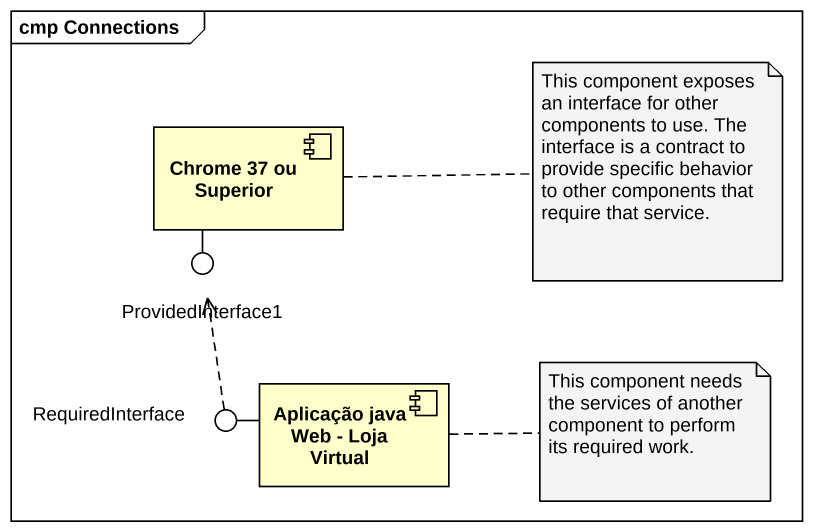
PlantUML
@startuml
mainframe cmp Connections
component "Chrome 37 ou Superior" as Chrome_37_ou_Superior
() ProvidedInterface1
component "Aplicação java Web - Loja Virtual" as Aplicação_java_Web_Loja
() RequiredInterface
Chrome_37_ou_Superior -- ProvidedInterface1
Aplicação_java_Web_Loja -left- RequiredInterface
RequiredInterface .up.> ProvidedInterface1
note right of Chrome_37_ou_Superior : This component exposes an interface for other components to use. The interface is a contract to provide specific behavior to other components that require that service.
note right of Aplicação_java_Web_Loja : This component needs the services of another component to perform its required work.
@enduml
